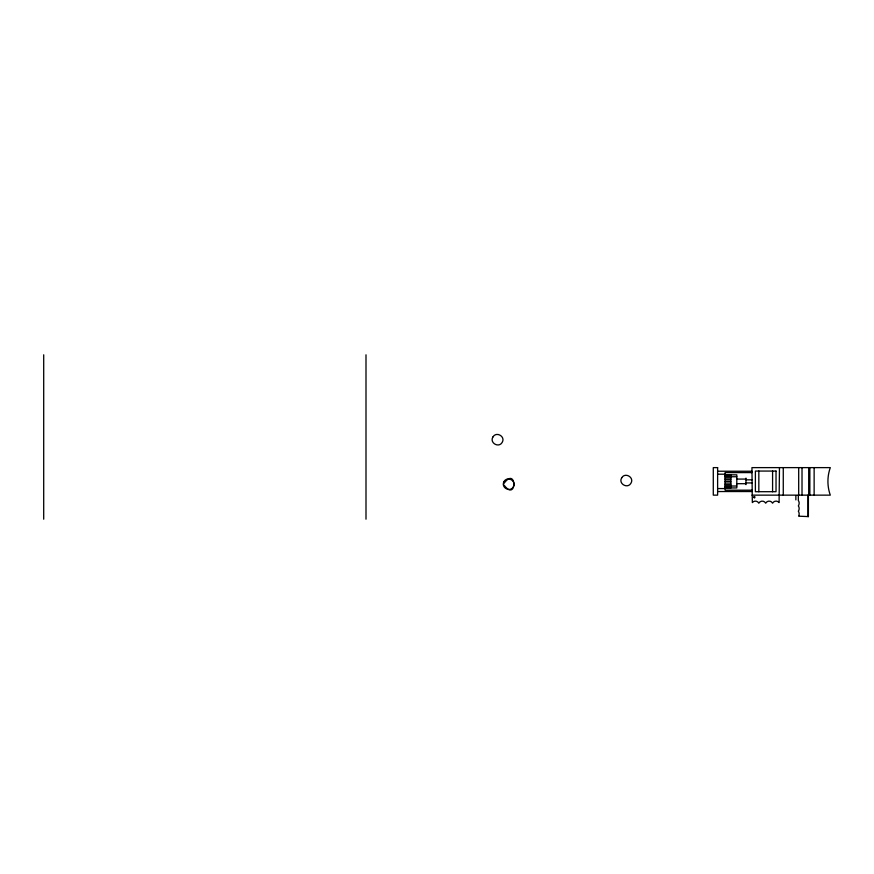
<?xml version="1.0" encoding="UTF-8"?>
<svg xmlns="http://www.w3.org/2000/svg" width="874" height="874" viewBox="0 0 874 874"><rect width="100%" height="100%" fill="white"/><g stroke="black" fill="none" stroke-linecap="round" stroke-linejoin="round"><path stroke-width="1.31" d="M504.025 483.355C517.102 465.613 517.102 502.79 504.025 485.037M717.62 471.228L751.946 471.228M751.946 472.594L725.092 472.594L725.092 490.183L751.946 490.183M717.62 474.2L725.092 474.2M725.092 474.833L736.804 474.833L736.804 487.943L725.092 487.943M725.092 475.052L730.839 475.052M725.092 475.707L730.839 475.707M725.092 476.745L736.804 476.745M725.092 478.111L730.839 478.111M736.804 479.083L745.981 479.083M725.092 479.684L730.839 479.684M745.981 479.837L751.946 479.837M725.092 481.388L730.839 481.388M745.981 482.929L751.946 482.929M725.092 483.082L730.839 483.082M736.804 483.693L745.981 483.693M725.092 484.666L730.839 484.666M725.092 486.02L736.804 486.02M725.092 487.058L730.839 487.058M725.092 487.714L730.839 487.714M717.62 488.566L725.092 488.566M717.62 491.538L751.946 491.538M751.946 495.143L830.3 495.143A41.122 41.122 0 0 1 830.3 467.623L751.946 467.623L752.328 502.594A3.889 3.889 0 0 1 758.829 503.184A3.889 3.889 0 0 1 765.7 503.184A3.889 3.889 0 0 1 772.583 503.184A3.889 3.889 0 0 1 779.084 502.594L779.466 467.623M808.374 516.589L798.596 516.184A4.807 4.807 0 0 0 798.344 511.224A4.807 4.807 0 0 0 798.344 505.86A4.807 4.807 0 0 0 798.344 500.507L798.344 495.143M814.131 467.623L814.131 495.143M809.848 467.623L809.848 495.143M808.701 467.623L808.701 495.143M808.395 495.143L808.395 516.589M807.991 495.143L807.991 516.589M802.015 467.623L802.015 495.143M798.694 467.623L798.694 495.143M795.864 495.755L795.864 499.895M783.268 467.623L783.268 495.143M772.583 471.01L772.583 491.756M758.829 471.01L758.829 491.756M745.981 478.122L745.981 484.644M730.839 474.833L730.839 487.943M365.998 354.811L365.998 519.189M43.7 354.811L43.7 519.189M753.749 497.098C754.655 499.928 755.944 495.099 753.749 497.098M492.958 436.913C489.232 442.79 498.726 448.318 502.135 442.484C505.86 436.607 496.366 431.079 492.958 436.913M504.123 481.421C500.398 487.299 509.881 492.816 513.289 486.982C517.015 481.104 507.532 475.587 504.123 481.421M621.72 477.761C617.994 483.639 627.488 489.156 630.897 483.322C634.622 477.444 625.129 471.927 621.72 477.761M717.62 467.623L713.282 467.623L713.282 495.143L717.62 495.143L717.62 467.623M776.025 471.064L755.387 471.064L755.387 491.701L776.025 491.701L776.025 471.064"/></g></svg>
